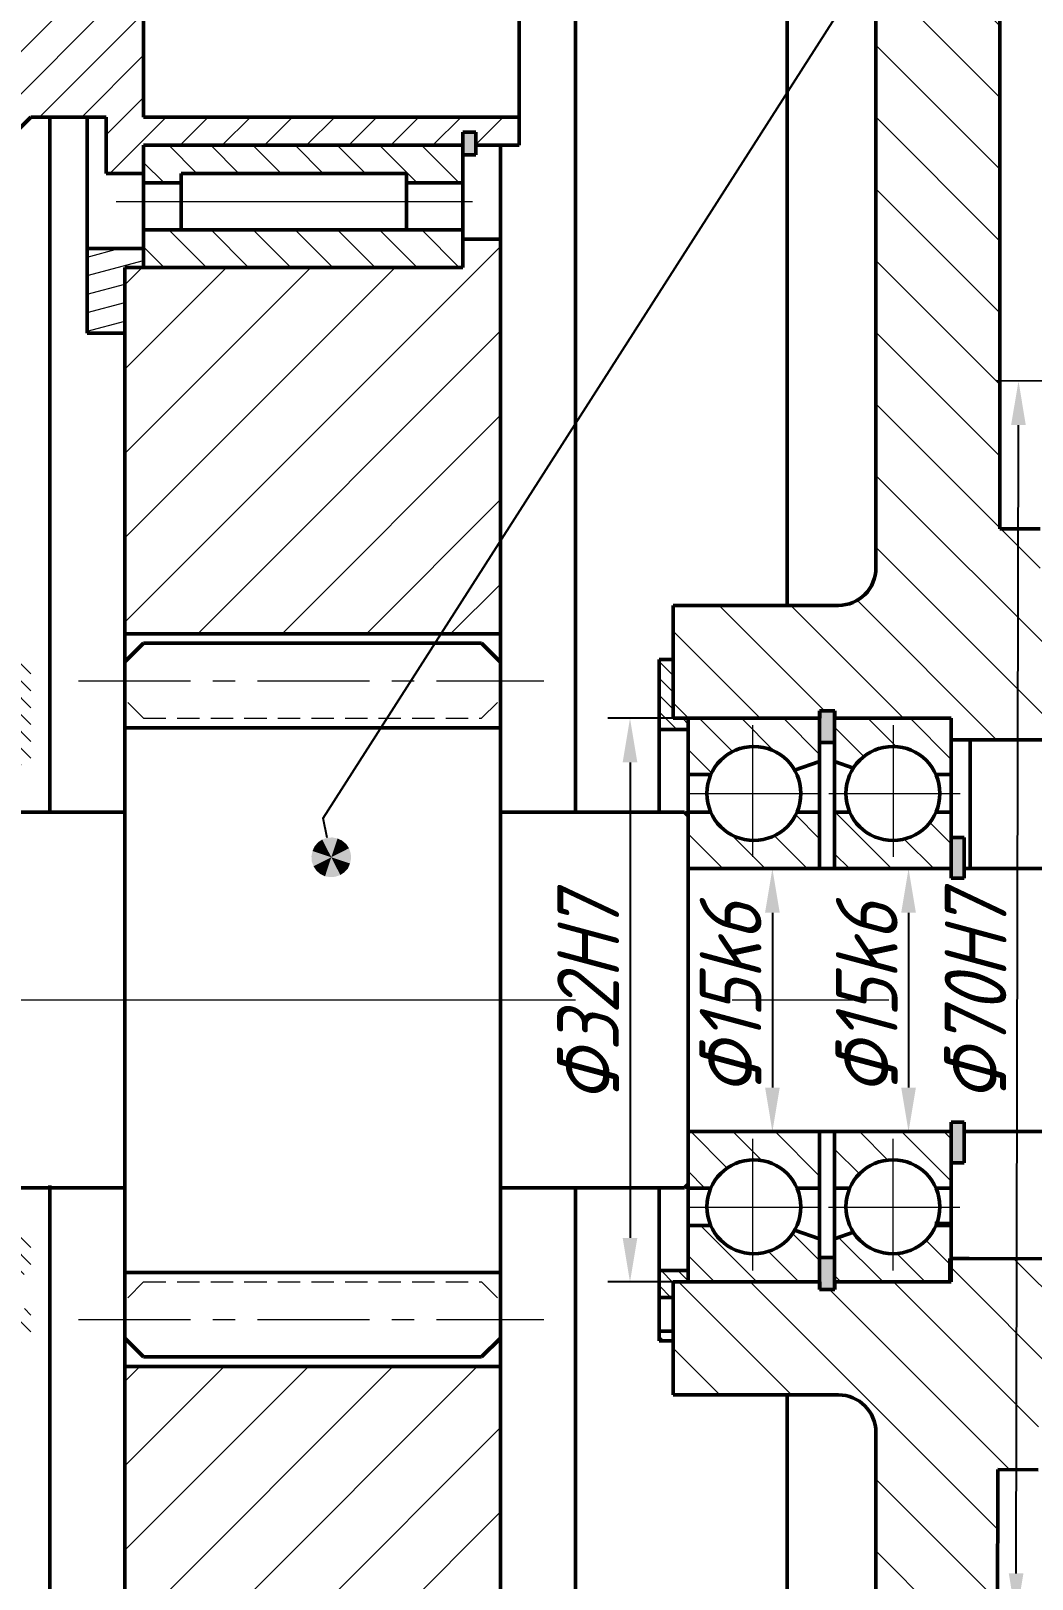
# Model space of a CAD drawing. Header units: millimetres. Extents: x 123 to 1312, y 107 to 948.
# Drawn here: x 403.8 to 460.6, y 643.9 to 731.7 of the extents above; entities that cross this region are included whole.
import ezdxf

# ---------------------------------------------------------------- set-up
doc = ezdxf.new("R2010")
doc.units = ezdxf.units.MM
for name, pattern in [('ACAD_ISO08W100', [36, 24, -3, 6, -3]), ('CENTER', [10.16, 6.35, -1.27, 1.27, -1.27]), ('HIDDEN', [1.905, 1.27, -0.635])]:
    doc.linetypes.add(name, pattern=pattern)
doc.layers.get('Defpoints').update_dxf_attribs({"lineweight": 35})
for name, color, linetype, lineweight in [('中心线', 1, 'ACAD_ISO08W100', 35), ('剖面线', 6, 'Continuous', 35), ('尺寸', 4, 'Continuous', 25), ('粗实线', 7, 'Continuous', 50)]:
    doc.layers.add(name, color=color, linetype=linetype, lineweight=lineweight)
doc.layers.add('尺寸标注', color=4, linetype='Continuous')
doc.styles.get("Standard").update_dxf_attribs({"font": 'arial.ttf'})
doc.styles.add('工程字-35', font='gbeitc.shx', dxfattribs={"height": 3.5, "bigfont": 'gbcbig.shx'})
doc.dimstyles.new('ISO-25', dxfattribs={"dimtxt": 2.5, "dimasz": 2.5, "dimexe": 1.25, "dimexo": 0.625, "dimtad": 1, "dimtxsty": 'Standard', "dimcen": 2.5, "dimadec": 0, "dimazin": 0, "dimtfac": 1, "dimtmove": 0, "dimatfit": 3, "dimfxl": 1, "dimarcsym": 0})
pattern_1 = [(135, (-450.4305, 29.9547), (-1.1960729, -1.1960729), [])]

# ---------------------------------------------------------------- blocks, each defined once
blk = doc.blocks.new('*D31')
at = {"layer": 'Defpoints', "color": 0, "transparency": 16777216}
for p in [(441.094, 692.698), (437.795, 660.733), (441.093, 660.733)]:
    blk.add_point(p, dxfattribs=at)
at = {"layer": '尺寸', "color": 0, "lineweight": -2, "transparency": 16777216}
for p, q in [((440.469, 692.698), (436.545, 692.699)), ((437.795, 690.199), (437.795, 663.233)), ((440.468, 660.733), (436.545, 660.733))]:
    blk.add_line(p, q, dxfattribs=at)
at = {"layer": '尺寸', "color": 0, "transparency": 16777216}
for points in [[(437.379, 690.199), (438.212, 690.199), (437.795, 692.699)], [(437.378, 663.233), (438.212, 663.233), (437.795, 660.733)]]:
    blk.add_solid(points, dxfattribs=at)
at = {"layer": '尺寸', "color": 0, "lineweight": 20, "transparency": 16777216, "insert": (435.42, 676.716), "char_height": 3.5, "attachment_point": 5, "rotation": 89.99892, "style": '工程字-35'}
blk.add_mtext('Φ32H7', dxfattribs=at)
blk = doc.blocks.new('*D32')
at = {"layer": 'Defpoints', "color": 0, "transparency": 16777216}
for p in [(448.552, 684.174), (445.875, 669.257), (448.552, 669.257)]:
    blk.add_point(p, dxfattribs=at)
at = {"layer": '尺寸', "color": 0, "lineweight": -2, "transparency": 16777216}
for p, q in [((447.927, 684.174), (444.625, 684.174)), ((445.875, 681.674), (445.875, 671.757)), ((447.927, 669.257), (444.625, 669.257))]:
    blk.add_line(p, q, dxfattribs=at)
at = {"layer": '尺寸', "color": 0, "transparency": 16777216}
for points in [[(445.459, 681.674), (446.292, 681.674), (445.875, 684.174)], [(445.459, 671.757), (446.292, 671.757), (445.875, 669.257)]]:
    blk.add_solid(points, dxfattribs=at)
at = {"layer": '尺寸', "color": 0, "lineweight": 20, "transparency": 16777216, "insert": (443.5, 676.716), "char_height": 3.5, "attachment_point": 5, "rotation": 89.99892, "style": '工程字-35'}
blk.add_mtext('Φ15k6', dxfattribs=at)
blk = doc.blocks.new('*D33')
at = {"layer": 'Defpoints', "color": 0, "transparency": 16777216}
for p in [(456.011, 684.174), (453.601, 669.257), (456.011, 669.257)]:
    blk.add_point(p, dxfattribs=at)
at = {"layer": '尺寸', "color": 0, "lineweight": -2, "transparency": 16777216}
for p, q in [((455.386, 684.174), (452.351, 684.174)), ((453.601, 681.674), (453.601, 671.757)), ((455.386, 669.257), (452.351, 669.257))]:
    blk.add_line(p, q, dxfattribs=at)
at = {"layer": '尺寸', "color": 0, "transparency": 16777216}
for points in [[(453.185, 681.674), (454.018, 681.674), (453.601, 684.174)], [(453.185, 671.757), (454.018, 671.757), (453.601, 669.257)]]:
    blk.add_solid(points, dxfattribs=at)
at = {"layer": '尺寸', "color": 0, "lineweight": 20, "transparency": 16777216, "insert": (451.226, 676.716), "char_height": 3.5, "width": 6.38643, "attachment_point": 5, "rotation": 89.99892, "style": '工程字-35'}
blk.add_mtext('Φ15k6', dxfattribs=at)
blk = doc.blocks.new('*D47')
at = {"layer": 'Defpoints', "color": 0, "transparency": 16777216}
for p in [(459.841, 711.829), (471.082, 711.806), (470.94, 641.682)]:
    blk.add_point(p, dxfattribs=at)
at = {"layer": '尺寸标注', "color": 0, "lineweight": -2, "transparency": 16777216}
for p, q in [((470.457, 711.808), (458.591, 711.832)), ((459.704, 644.204), (459.836, 709.329)), ((470.315, 641.683), (458.449, 641.707))]:
    blk.add_line(p, q, dxfattribs=at)
at = {"layer": '尺寸标注', "color": 0, "transparency": 16777216}
for points in [[(459.419, 709.33), (460.252, 709.328), (459.841, 711.829)], [(459.288, 644.205), (460.121, 644.204), (459.699, 641.704)]]:
    blk.add_solid(points, dxfattribs=at)
at = {"layer": '尺寸标注', "color": 0, "lineweight": 20, "transparency": 16777216, "insert": (457.395, 676.772), "char_height": 3.5, "attachment_point": 5, "rotation": 89.88449, "style": '工程字-35'}
blk.add_mtext('Φ70H7', dxfattribs=at)

msp = doc.modelspace()

# ---------------------------------------------------------------- hatches: boundary and pattern name
at = {"lineweight": 50}
h = msp.add_hatch(color=256, dxfattribs=at)
h.dxf.hatch_style = 1
h.paths.add_polyline_path([(429.054, 743.311), (429.054, 743.843), (428.309, 743.843), (428.309, 743.311), (428.309, 742.565), (429.054, 742.565)])
h.paths.add_polyline_path([(429.054, 725.943), (428.308, 725.943), (428.308, 724.664), (429.054, 724.664)])
h.paths.add_polyline_path([(429.052, 628.235), (429.052, 628.768), (428.306, 628.768), (428.306, 628.235), (428.306, 627.489), (429.052, 627.489)])
h.paths.add_polyline_path([(429.052, 610.867), (428.306, 610.867), (428.306, 610.121), (428.306, 609.589), (429.052, 609.589)])
at = {"lineweight": 20}
h = msp.add_hatch(dxfattribs=at)
h.set_pattern_fill('ANSI31', color=256, scale=0.213103, angle=90)
h.set_pattern_definition([(135, (-450.4305, 29.9547), (-0.47842915, -0.47842915), [])])
h.paths.add_polyline_path([(441.093, 661.374), (439.448, 661.374), (439.448, 659.858), (440.245, 659.858), (440.245, 660.733), (441.093, 660.733)])
h.paths.add_polyline_path([(440.245, 657.94), (439.448, 657.94), (439.448, 657.389), (440.245, 657.389)])
h.paths.add_polyline_path([(440.246, 696.043), (439.449, 696.043), (439.449, 692.057), (441.094, 692.057), (441.094, 692.698), (440.246, 692.698)])
h.paths.add_polyline_path([(403.801, 695.896), (401.67, 695.896), (401.67, 694.83), (402.735, 694.83), (402.735, 691.101), (402.735, 690.035), (403.801, 690.035)])
h.paths.add_polyline_path([(403.8, 659.227), (402.735, 659.227), (402.735, 658.603), (401.669, 658.603), (401.669, 657.537), (403.8, 657.537)])
h.paths.add_polyline_path([(403.8, 663.398), (402.735, 663.398), (402.735, 662.332), (402.735, 661.145), (403.8, 661.145)])
h = msp.add_hatch(color=256, dxfattribs=at)
h.dxf.hatch_style = 1
h.paths.add_polyline_path([(449.406, 692.698), (449.406, 693.125), (448.56, 693.125), (448.56, 692.698), (448.558, 691.317), (449.406, 691.317)])
h.paths.add_polyline_path([(449.405, 662.114), (448.552, 662.114), (448.552, 660.733), (448.559, 660.733), (448.559, 660.307), (449.405, 660.307)])
at = {"lineweight": 50}
h = msp.add_hatch(color=256, dxfattribs=at)
h.dxf.hatch_style = 1
h.paths.add_polyline_path([(456.757, 685.945), (456.011, 685.945), (456.011, 684.174), (456.011, 683.641), (456.757, 683.641), (456.757, 684.174)])
h.paths.add_polyline_path([(456.756, 669.79), (456.011, 669.79), (456.011, 669.257), (456.01, 667.486), (456.756, 667.486)])
at = {"layer": '剖面线', "lineweight": 20}
h = msp.add_hatch(dxfattribs=at)
h.set_pattern_fill('ANSI31', color=256, scale=1.5, angle=90)
h.set_pattern_definition([(135, (-3538.129, -1168.796), (-3.367596, -3.367596), [])])
h.paths.add_polyline_path([(416.807, 829.782), (407.134, 829.782), (405.273, 829.782), (405.273, 826.99), (407.134, 826.99), (407.134, 822.802), (411.767, 822.802), (416.807, 822.802)])
h.paths.add_polyline_path([(416.87, 811.675), (411.767, 811.675), (407.134, 811.675), (407.134, 808.883), (407.134, 807.487), (405.278, 807.487), (405.292, 803.949), (403.079, 803.953), (418.397, 794.952), (416.87, 798.567)])
edge = h.paths.add_edge_path()
edge.add_line((403.079, 803.953), (370.497, 804.008))
edge.add_arc((370.497, 794.952), 9.057, 90, 118.83506)
edge.add_line((366.129, 802.886), (377.737, 794.767))
edge.add_arc((379.554, 785.895), 9.057, 90, 101.57478, ccw=False)
edge.add_line((379.554, 794.952), (418.397, 794.952))
edge.add_line((418.397, 794.952), (403.079, 803.953))
edge = h.paths.add_edge_path()
edge.add_arc((379.554, 785.895), 9.057, 101.57478, 180, ccw=False)
edge.add_line((377.737, 794.767), (366.129, 802.886))
edge.add_arc((370.497, 794.952), 9.057, 118.83506, 180)
edge.add_line((361.44, 794.952), (361.44, 743.482))
edge.add_arc((355.516, 743.442), 5.924, -89.61372, 0.38628, ccw=False)
edge.add_line((355.556, 737.518), (340.296, 737.518))
edge.add_arc((340.256, 743.48), 5.962, 180.38757, 270.38628, ccw=False)
edge.add_line((334.293, 743.44), (334.293, 755.57))
edge.add_arc((328.331, 755.53), 5.962, 0.38757, 89.70832)
edge.add_line((328.362, 761.492), (314.24, 761.575))
edge.add_line((314.24, 761.575), (319.521, 755.555))
edge.add_line((319.521, 755.555), (322.529, 755.535))
edge.add_arc((322.489, 749.573), 5.962, -0.38628, 89.61372, ccw=False)
edge.add_line((328.451, 749.532), (328.424, 745.405))
edge.add_line((328.424, 745.405), (340.493, 731.644))
edge.add_line((340.493, 731.644), (355.547, 731.554))
edge.add_arc((355.516, 725.629), 5.924, 0.38628, 89.69664, ccw=False)
edge.add_line((361.44, 725.669), (361.44, 719.627))
edge.add_line((361.44, 719.627), (356.175, 719.647))
edge.add_line((356.175, 719.647), (356.135, 713.809))
edge.add_line((356.135, 713.809), (360.258, 709.109))
edge.add_line((360.258, 709.109), (368.686, 709.109))
edge.add_line((368.686, 709.109), (370.497, 709.109))
edge.add_line((370.497, 709.109), (370.497, 785.895))
h.paths.add_polyline_path([(356.135, 713.809), (356.094, 707.673), (358.67, 707.656), (358.67, 709.109), (360.258, 709.109)])
edge = h.paths.add_edge_path(flags=17)
edge.add_line((328.424, 745.405), (328.371, 737.684))
edge.add_arc((334.334, 737.644), 5.962, 179.61372, 269.69664)
edge.add_line((334.302, 731.681), (340.493, 731.644))
edge.add_line((340.493, 731.644), (328.424, 745.405))
h.paths.add_polyline_path([(314.24, 761.575), (291.494, 761.71), (295.935, 755.714), (319.521, 755.555)])
h.paths.add_polyline_path([(291.494, 761.71), (286.978, 761.737), (286.978, 767.805), (282.647, 773.653), (281.066, 773.663), (280.946, 755.815), (295.935, 755.714)])
edge = h.paths.add_edge_path(flags=17)
edge.add_line((285.179, 773.636), (282.647, 773.653))
edge.add_line((282.647, 773.653), (286.978, 767.805))
edge.add_line((286.978, 767.805), (286.978, 771.837))
edge.add_arc((285.167, 771.824), 1.811, 0.38628, 89.61372)
h = msp.add_hatch(dxfattribs=at)
h.set_pattern_fill('ANSI31', color=256, scale=0.905686)
h.set_pattern_definition([(45, (-1240.2874, -1086.6143), (-2.033324, 2.033324), [])])
h.paths.add_polyline_path([(441.092, 574.812), (451.747, 574.812), (451.747, 575.074), (451.747, 575.074), (451.747, 576.557), (434.699, 576.558), (434.699, 577.088), (404.868, 577.088), (404.868, 576.553), (387.82, 576.553), (387.816, 574.812), (398.471, 574.812), (399.255, 573.37), (398.471, 571.928), (387.816, 571.928), (387.816, 570.165), (404.868, 570.165), (404.868, 569.631), (434.702, 569.63), (434.702, 570.165), (451.747, 570.164), (451.747, 571.665), (451.747, 571.928), (441.092, 571.928), (440.308, 573.37)])
edge = h.paths.add_edge_path()
edge.add_line((451.751, 783.267), (434.702, 783.267))
edge.add_line((434.702, 783.267), (434.702, 783.8))
edge.add_line((434.702, 783.8), (404.868, 783.799))
edge.add_line((404.868, 783.799), (404.868, 783.268))
edge.add_line((404.868, 783.268), (387.82, 783.268))
edge.add_line((387.82, 783.268), (387.82, 776.873))
edge.add_line((387.82, 776.873), (404.868, 776.873))
edge.add_spline(control_points=[(404.868, 776.873), (404.868, 776.695), (404.868, 776.518), (404.868, 776.342)], knot_values=[0, 0, 0, 0, 0.001423, 0.001423, 0.001423, 0.001423], degree=3, periodic=0)
edge.add_line((404.868, 776.342), (434.702, 776.341))
edge.add_line((434.702, 776.341), (434.702, 776.874))
edge.add_line((434.702, 776.874), (451.75, 776.874))
edge.add_line((451.75, 776.874), (451.751, 783.267))
h = msp.add_hatch(dxfattribs=at)
h.set_pattern_fill('ANSI31', color=256, scale=0.905686, angle=90)
h.set_pattern_definition([(135, (-1240.2874, -1086.6143), (-2.033324, -2.033324), [])])
h.paths.add_polyline_path([(475.501, 661.984), (457.046, 662.059), (456.01, 662.063), (456.01, 660.733), (449.411, 660.733), (449.411, 660.306), (448.552, 660.306), (448.552, 660.733), (441.093, 660.733), (440.245, 660.733), (440.245, 659.858), (440.245, 657.94), (440.245, 654.328), (449.617, 654.328, -0.414214), (451.748, 652.197), (451.747, 579.238), (446.703, 579.238), (446.703, 576.557), (451.747, 576.557), (451.747, 575.074), (454.519, 575.074), (454.519, 576.246), (458.402, 576.247), (458.676, 650.088), (460.958, 650.079), (460.969, 652.91), (470.985, 652.87), (470.989, 653.891), (471.735, 653.888), (471.731, 652.867), (473.542, 652.859), (475.471, 654.773)])
h.paths.add_polyline_path([(454.519, 571.665), (451.747, 571.665), (451.747, 570.164), (458.38, 570.164), (458.381, 570.492), (454.519, 570.492)])
h.paths.add_polyline_path([(458.785, 770.943), (458.785, 770.997), (458.785, 783.267), (451.751, 783.267), (451.75, 776.869), (446.707, 776.869), (446.707, 774.193), (451.75, 774.193), (451.749, 701.235, -0.414214), (449.618, 699.104), (440.246, 699.104), (440.246, 692.698), (448.552, 692.698), (448.552, 693.125), (449.412, 693.125), (449.412, 692.698), (456.011, 692.698), (456.011, 691.486), (457.105, 691.486), (475.56, 691.486), (475.56, 698.697), (473.639, 700.618), (471.827, 700.619), (471.827, 699.598), (471.081, 699.598), (471.081, 700.619), (461.066, 700.619), (461.066, 703.449), (458.784, 703.45)])
h = msp.add_hatch(dxfattribs=at)
h.set_pattern_fill('ANSI31', color=256, scale=1.065513)
h.set_pattern_definition([(45, (-450.4305, 29.9547), (-2.392146, 2.392146), [])])
h.paths.add_polyline_path([(428.309, 750.237), (428.309, 748.639), (430.44, 748.639), (430.44, 771.014), (409.13, 771.015), (409.129, 750.238)])
h.paths.add_polyline_path([(430.439, 719.87), (428.308, 719.87), (428.308, 718.272), (428.308, 718.271), (410.194, 718.271), (409.129, 718.271), (409.129, 714.542), (409.128, 697.494), (430.439, 697.493)])
h.paths.add_polyline_path([(428.307, 635.161), (428.307, 633.563), (430.438, 633.563), (430.438, 655.939), (409.128, 655.939), (409.127, 635.162)])
h.paths.add_polyline_path([(430.437, 604.794), (428.306, 604.794), (428.306, 603.196), (428.306, 603.196), (410.192, 603.196), (409.127, 603.196), (409.126, 582.405), (430.436, 582.404)])
h = msp.add_hatch(dxfattribs=at)
h.set_pattern_fill('ANSI31', color=256, scale=0.532757)
h.set_pattern_definition([(45, (-450.4305, 29.9547), (-1.1960729, 1.1960729), [])])
h.paths.add_polyline_path([(410.195, 734.254), (393.146, 734.254), (393.146, 695.896), (391.015, 695.896), (391.015, 694.912), (393.874, 694.912), (393.874, 694.912), (394.629, 693.605), (393.874, 692.298), (393.874, 692.299), (391.015, 692.273), (391.015, 689.503), (392.08, 689.503), (392.08, 691.101), (402.735, 691.101), (402.735, 694.83), (397.408, 694.83), (397.408, 720.403), (400.605, 720.403), (400.605, 723.599), (403.801, 726.796), (408.064, 726.796), (408.063, 723.599), (410.194, 723.599), (410.195, 725.197), (428.308, 725.197), (428.308, 725.943), (429.054, 725.943), (429.054, 725.197), (431.505, 725.197), (431.505, 726.795), (410.195, 726.795)])
h.paths.add_polyline_path([(410.195, 741.713), (431.505, 741.712), (431.505, 743.311), (429.054, 743.311), (429.054, 742.565), (428.309, 742.565), (428.309, 743.311), (410.195, 743.311), (410.195, 744.909), (408.064, 744.909), (408.064, 741.713), (403.802, 741.713), (400.605, 744.909), (400.605, 748.106), (397.409, 748.106), (397.409, 752.368), (393.147, 752.368), (393.146, 734.254), (410.195, 734.254)])
h.paths.add_polyline_path([(400.604, 661.145), (402.735, 661.145), (402.735, 662.332), (392.08, 662.332), (392.08, 663.931), (391.014, 663.931), (391.014, 661.157), (393.874, 661.131), (394.624, 659.831), (394.632, 659.831), (394.628, 659.824), (394.624, 659.831), (388.883, 659.83), (388.883, 658.759), (388.883, 658.493), (388.883, 657.748), (384.621, 657.748), (384.621, 657.538), (393.144, 657.537), (393.144, 619.173), (410.193, 619.172), (410.193, 626.637), (431.503, 626.637), (431.503, 628.235), (429.052, 628.235), (429.052, 627.489), (428.306, 627.489), (428.306, 628.235), (410.193, 628.235), (410.193, 629.834), (408.062, 629.834), (408.062, 626.637), (403.8, 626.637), (400.603, 629.834), (400.603, 633.03), (397.407, 633.031), (397.407, 658.603), (401.669, 658.603), (401.669, 658.603), (402.735, 658.603), (402.735, 659.227), (400.604, 659.227)])
h.paths.add_polyline_path([(410.193, 619.172), (393.144, 619.173), (393.144, 601.065), (397.406, 601.065), (397.406, 605.327), (400.603, 605.327), (400.603, 608.524), (403.799, 611.72), (408.061, 611.72), (408.061, 608.524), (410.192, 608.524), (410.192, 610.122), (428.306, 610.121), (428.306, 610.867), (429.052, 610.867), (429.052, 610.121), (431.503, 610.121), (431.503, 611.72), (410.192, 611.72)])
h = msp.add_hatch(dxfattribs=at)
h.set_pattern_fill('ANSI31', color=256, scale=0.532757, angle=90)
h.set_pattern_definition(pattern_1)
h.paths.add_polyline_path([(428.307, 635.161), (410.193, 635.161), (410.193, 633.03), (428.306, 633.03)])
h.paths.add_polyline_path([(428.306, 629.833), (428.306, 630.364), (425.11, 630.364), (425.11, 629.833), (412.324, 629.834), (412.324, 630.364), (410.193, 630.364), (410.193, 629.834), (410.193, 628.235), (428.306, 628.235)])
h.paths.add_polyline_path([(428.306, 610.121), (410.192, 610.122), (410.192, 608.524), (410.192, 607.988), (412.323, 607.988), (412.323, 608.523), (425.109, 608.523), (425.109, 607.988), (428.306, 607.988), (428.306, 608.486)])
h.paths.add_polyline_path([(428.306, 604.794), (428.306, 605.327), (410.192, 605.327), (410.192, 603.196), (428.306, 603.196)])
h.paths.add_polyline_path([(428.308, 719.87), (428.308, 720.402), (410.194, 720.402), (410.194, 718.272), (428.308, 718.272)])
h.paths.add_polyline_path([(428.308, 725.197), (410.195, 725.197), (410.194, 723.599), (410.194, 723.066), (412.325, 723.066), (412.325, 723.599), (425.112, 723.598), (425.112, 723.066), (428.308, 723.066), (428.308, 723.599)])
h.paths.add_polyline_path([(428.309, 744.909), (428.309, 745.442), (425.112, 745.442), (425.112, 744.909), (412.326, 744.909), (412.326, 745.442), (410.195, 745.442), (410.195, 744.85), (410.195, 743.311), (428.309, 743.311)])
h.paths.add_polyline_path([(428.309, 750.236), (410.195, 750.237), (410.195, 748.105), (428.309, 748.105)])
at = {"layer": '剖面线', "linetype": 'Continuous', "lineweight": 20}
h = msp.add_hatch(dxfattribs=at)
h.set_pattern_fill('ANSI31', color=256, scale=0.319654, angle=150, style=0)
h.set_pattern_definition([(195, (-450.4305, 29.9547), (0.2626758, -0.98031955), [])])
h.paths.add_polyline_path([(406.998, 714.542), (409.129, 714.542), (409.129, 718.271), (410.194, 718.271), (410.194, 719.337), (406.998, 719.337)], flags=0)
at = {"layer": '剖面线', "lineweight": 20}
h = msp.add_hatch(dxfattribs=at)
h.set_pattern_fill('ANSI31', color=256, scale=0.532757, angle=90)
h.set_pattern_definition(pattern_1)
h.paths.add_polyline_path([(447.138, 689.754), (448.552, 690.251), (448.552, 692.698), (441.094, 692.698), (441.094, 690.567), (441.094, 689.502), (442.382, 689.502, -0.617449)])
h.paths.add_polyline_path([(456.011, 692.698), (449.406, 692.698), (449.406, 690.251), (450.471, 689.877, -0.598948), (455.153, 689.502), (456.011, 689.502)])
h.paths.add_polyline_path([(448.552, 687.371), (447.264, 687.371, -0.654654), (442.382, 687.371), (441.094, 687.371), (441.094, 684.174), (448.552, 684.174)])
h.paths.add_polyline_path([(456.011, 687.371), (455.153, 687.371, -0.654654), (450.27, 687.371), (449.406, 687.371), (449.406, 684.174), (456.011, 684.174)])
h.paths.add_polyline_path([(448.552, 669.257), (441.093, 669.257), (441.093, 666.274), (441.093, 666.059), (442.381, 666.059, -0.654654), (447.264, 666.059), (448.552, 666.059)])
h.paths.add_polyline_path([(456.011, 669.257), (449.405, 669.257), (449.405, 666.059), (450.27, 666.059, -0.654654), (455.152, 666.059), (456.01, 666.059)])
h.paths.add_polyline_path([(448.552, 663.178), (447.138, 663.676, -0.617449), (442.381, 663.928), (441.093, 663.928), (441.093, 660.733), (448.552, 660.733)])
h.paths.add_polyline_path([(456.01, 663.927), (455.152, 663.927, -0.598948), (450.47, 663.553), (449.405, 663.178), (449.405, 660.733), (456.01, 660.733)])

# ---------------------------------------------------------------- linework, layer by layer
at = {"lineweight": 50}
for p, q in [((434.702, 775.128), (434.701, 687.371)), ((431.505, 743.311), (431.505, 725.197)), ((410.194, 723.066), (412.325, 723.066)), ((425.112, 723.066), (428.308, 723.066)), ((430.439, 687.371), (430.439, 719.87)), ((406.998, 714.542), (409.129, 714.542)), ((409.128, 697.494), (430.439, 697.493)), ((410.194, 696.954), (409.128, 695.894)), ((410.194, 696.954), (429.373, 696.954)), ((429.373, 696.954), (430.439, 695.888)), ((409.128, 692.165), (430.439, 692.164)), ((441.094, 692.698), (441.094, 690.567)), ((447.138, 689.754), (448.552, 690.251)), ((450.471, 689.877), (449.406, 690.251)), ((441.094, 689.502), (442.382, 689.502)), ((456.011, 689.502), (455.153, 689.502)), ((409.128, 687.372), (409.128, 666.061)), ((434.701, 687.371), (430.439, 687.371)), ((430.439, 687.371), (430.439, 666.061)), ((441.094, 684.174), (441.094, 687.371)), ((441.094, 687.371), (442.382, 687.371)), ((447.264, 687.371), (448.552, 687.371)), ((449.406, 687.371), (450.27, 687.371)), ((455.153, 687.371), (456.011, 687.371)), ((441.094, 684.174), (441.094, 669.257)), ((430.438, 666.061), (430.438, 633.563)), ((441.093, 666.059), (442.381, 666.059)), ((447.264, 666.059), (448.552, 666.059)), ((449.405, 666.059), (450.27, 666.059)), ((455.152, 666.059), (456.01, 666.059)), ((441.093, 663.928), (442.381, 663.928)), ((455.96, 664.047), (455.101, 664.05)), ((456.01, 663.927), (455.152, 663.927)), ((447.138, 663.676), (448.552, 663.178)), ((450.47, 663.553), (449.405, 663.178)), ((409.128, 661.264), (430.438, 661.264)), ((410.193, 656.475), (409.128, 657.535)), ((429.372, 656.475), (430.438, 657.54)), ((409.128, 655.939), (430.438, 655.939)), ((410.193, 656.475), (429.372, 656.475))]:
    msp.add_line(p, q, dxfattribs=at)
at = {"linetype": 'Continuous', "lineweight": 50}
for p, q in [((446.706, 699.104), (446.707, 774.193)), ((451.749, 701.235), (451.75, 774.193)), ((458.785, 770.943), (458.784, 703.45)), ((410.195, 741.713), (410.195, 726.795)), ((403.801, 726.796), (400.605, 723.599)), ((408.064, 726.796), (403.801, 726.796)), ((406.998, 726.796), (406.998, 714.542)), ((408.064, 726.796), (408.063, 723.599)), ((410.195, 726.795), (431.505, 726.795)), ((428.308, 725.943), (429.054, 725.943)), ((428.308, 724.664), (428.308, 725.943)), ((428.308, 725.197), (428.308, 725.943)), ((429.054, 724.664), (429.054, 725.943)), ((429.054, 725.197), (429.054, 725.943)), ((410.195, 725.197), (410.194, 723.599)), ((410.195, 725.197), (428.308, 725.197)), ((428.308, 725.197), (428.308, 723.599)), ((429.054, 724.664), (428.308, 724.664)), ((429.054, 725.197), (431.505, 725.197)), ((430.439, 719.87), (430.439, 725.197)), ((408.063, 723.599), (410.194, 723.599)), ((410.194, 720.402), (410.194, 723.599)), ((412.325, 723.599), (412.325, 720.402)), ((412.325, 723.599), (425.112, 723.598)), ((425.112, 723.599), (425.112, 720.402)), ((428.308, 720.402), (428.308, 723.599)), ((410.194, 720.402), (428.308, 720.402)), ((410.194, 720.402), (410.194, 718.271)), ((428.308, 720.402), (428.308, 718.271)), ((410.194, 719.337), (406.998, 719.337)), ((410.194, 719.337), (410.194, 718.271)), ((428.308, 719.87), (430.439, 719.87)), ((428.308, 719.87), (428.308, 718.272)), ((409.129, 718.272), (428.308, 718.272)), ((409.129, 718.271), (410.194, 718.271)), ((409.129, 718.271), (409.129, 714.542)), ((410.194, 718.271), (428.308, 718.271)), ((409.129, 714.542), (409.128, 687.372)), ((461.066, 703.449), (458.784, 703.45)), ((440.246, 692.698), (440.246, 699.104)), ((440.246, 699.104), (449.618, 699.104)), ((439.449, 696.043), (440.246, 696.043)), ((439.449, 692.057), (439.449, 696.043)), ((440.246, 696.043), (440.246, 692.698)), ((448.552, 693.125), (449.406, 693.125)), ((448.552, 691.317), (448.552, 693.125)), ((449.412, 693.125), (448.56, 693.125)), ((448.56, 692.698), (448.56, 693.125)), ((449.406, 693.125), (449.406, 691.317)), ((449.412, 692.698), (449.412, 693.125)), ((441.094, 692.057), (439.449, 692.057)), ((439.449, 687.371), (439.449, 692.057)), ((440.246, 692.698), (441.094, 692.698)), ((448.56, 692.698), (440.246, 692.698)), ((441.094, 692.698), (441.094, 692.057)), ((441.094, 692.698), (448.552, 692.698)), ((441.094, 684.174), (441.094, 692.698)), ((448.552, 692.698), (448.552, 684.174)), ((449.406, 692.698), (456.011, 692.698)), ((449.406, 684.174), (449.406, 692.698)), ((456.011, 692.698), (449.412, 692.698)), ((456.011, 691.486), (456.011, 692.698)), ((456.011, 684.174), (456.011, 692.698)), ((449.406, 691.317), (448.552, 691.317)), ((457.105, 691.486), (456.011, 691.486)), ((457.105, 684.174), (457.105, 691.486)), ((402.948, 687.372), (409.128, 687.372)), ((430.439, 687.371), (440.881, 687.371)), ((441.094, 687.158), (440.881, 687.371)), ((441.094, 684.174), (441.094, 687.158)), ((456.011, 685.945), (456.757, 685.945)), ((456.011, 683.641), (456.011, 685.945)), ((456.757, 685.945), (456.757, 683.641)), ((441.094, 684.174), (448.552, 684.174)), ((441.094, 684.174), (456.011, 684.174)), ((449.406, 684.174), (456.011, 684.174)), ((456.011, 683.641), (456.011, 684.174)), ((456.757, 683.641), (456.757, 684.174)), ((456.757, 684.174), (462.191, 684.174)), ((456.757, 683.641), (456.011, 683.641)), ((441.093, 669.257), (448.552, 669.257)), ((441.093, 669.257), (441.093, 660.733)), ((441.093, 669.257), (456.011, 669.257)), ((441.093, 669.257), (441.093, 666.274)), ((448.552, 660.733), (448.552, 669.257)), ((449.405, 669.257), (456.011, 669.257)), ((449.405, 669.257), (449.405, 660.733)), ((456.011, 669.79), (456.01, 667.486)), ((456.011, 669.257), (456.01, 660.733)), ((456.756, 669.79), (456.011, 669.79)), ((456.011, 669.79), (456.011, 669.257)), ((456.756, 667.486), (456.756, 669.79)), ((456.756, 669.79), (456.756, 669.257)), ((456.756, 669.257), (462.19, 669.257)), ((456.01, 667.486), (456.756, 667.486)), ((402.948, 666.061), (409.128, 666.061)), ((404.866, 666.199), (404.865, 626.637)), ((409.128, 660.734), (409.128, 666.061)), ((430.438, 666.061), (440.88, 666.061)), ((434.699, 581.89), (434.7, 666.061)), ((439.448, 661.374), (439.448, 666.061)), ((441.093, 666.274), (440.88, 666.061)), ((449.405, 662.114), (448.552, 662.114)), ((448.552, 662.114), (448.552, 660.306)), ((449.405, 660.306), (449.405, 662.114)), ((455.952, 662.063), (455.947, 660.851)), ((457.046, 662.059), (455.952, 662.063)), ((441.093, 661.374), (439.448, 661.374)), ((439.448, 661.374), (439.448, 659.858)), ((441.093, 660.733), (441.093, 661.374)), ((456.01, 661.945), (456.01, 660.733)), ((409.127, 635.162), (409.128, 660.734)), ((440.245, 660.733), (441.093, 660.733)), ((440.245, 659.858), (440.245, 660.733)), ((448.559, 660.733), (440.245, 660.733)), ((441.093, 660.733), (448.552, 660.733)), ((448.552, 660.306), (449.405, 660.306)), ((448.559, 660.733), (448.559, 660.307)), ((449.411, 660.307), (448.559, 660.307)), ((449.405, 660.733), (456.01, 660.733)), ((449.411, 660.733), (449.411, 660.307)), ((456.01, 660.733), (449.411, 660.733)), ((439.448, 659.858), (440.245, 659.858)), ((439.448, 659.858), (439.448, 657.94)), ((440.245, 659.858), (440.245, 657.94)), ((440.245, 657.94), (439.448, 657.94)), ((439.448, 657.94), (439.448, 657.389)), ((440.245, 657.389), (440.245, 657.94)), ((440.245, 657.94), (440.245, 654.328)), ((439.448, 657.389), (440.245, 657.389)), ((440.245, 654.328), (449.617, 654.328)), ((446.703, 579.238), (446.705, 654.328)), ((451.748, 652.197), (451.747, 579.238)), ((458.38, 570.164), (458.676, 650.088)), ((460.958, 650.079), (458.676, 650.088))]:
    msp.add_line(p, q, dxfattribs=at)
at = {"linetype": 'HIDDEN', "lineweight": 20}
for p, q in [((410.194, 692.699), (409.128, 693.765)), ((429.373, 692.699), (430.439, 693.765)), ((410.194, 692.699), (429.373, 692.699)), ((410.193, 660.733), (409.128, 659.668)), ((410.193, 660.733), (429.373, 660.732)), ((429.373, 660.732), (430.438, 659.667))]:
    msp.add_line(p, q, dxfattribs=at)
at = {"lineweight": 50}
for centre in [(444.823, 688.436), (452.711, 688.436), (444.823, 664.993), (452.711, 664.993)]:
    msp.add_circle(centre, 2.664, dxfattribs=at)
at = {"linetype": 'Continuous', "lineweight": 50}
for centre, start, end in [((449.618, 701.235), 269.99892, 359.99892), ((449.617, 652.197), 359.99892, 89.99892)]:
    msp.add_arc(centre, 2.131, start, end, dxfattribs=at)
for points, knots in [([(404.867, 726.796), (404.867, 726.72), (404.867, 726.344), (404.867, 725.688), (404.867, 724.829), (404.867, 724.282), (404.866, 689.691)], [0, 0, 0, 0, 0.076856, 0.384654, 0.692115, 1, 1, 1, 1]), ([(404.866, 689.691), (404.866, 689.688), (404.866, 689.681), (404.866, 689.67), (404.866, 689.659), (404.866, 689.649), (404.866, 689.638), (404.866, 689.627), (404.866, 689.617), (404.866, 689.606), (404.866, 689.595), (404.866, 689.585), (404.866, 689.574), (404.866, 689.563), (404.866, 689.553), (404.866, 689.542), (404.866, 689.531), (404.866, 689.52), (404.866, 689.51), (404.866, 689.499), (404.866, 689.488), (404.866, 689.478), (404.866, 689.467), (404.866, 689.456), (404.866, 689.445), (404.866, 689.435), (404.866, 689.424), (404.866, 689.414), (404.866, 689.403), (404.866, 689.392), (404.866, 689.382), (404.866, 689.371), (404.866, 689.361), (404.866, 689.35), (404.866, 689.34), (404.866, 689.329), (404.866, 689.319), (404.866, 689.308), (404.866, 689.298), (404.866, 689.288), (404.866, 689.277), (404.866, 689.267), (404.866, 689.256), (404.866, 689.246), (404.866, 689.236), (404.866, 689.225), (404.866, 689.215), (404.866, 689.205), (404.866, 689.194), (404.866, 689.184), (404.866, 689.173), (404.866, 689.163), (404.866, 689.152), (404.866, 689.142), (404.866, 689.131), (404.866, 689.121), (404.866, 689.11), (404.866, 689.099), (404.866, 689.089), (404.866, 689.078), (404.866, 689.067), (404.866, 689.055), (404.866, 689.044), (404.866, 689.032), (404.866, 689.021), (404.866, 689.009), (404.866, 688.997), (404.866, 688.984), (404.866, 688.972), (404.866, 688.958), (404.866, 688.945), (404.866, 688.936), (404.866, 688.932)], [0, 0, 0, 0, 0.011256, 0.022513, 0.033773, 0.045036, 0.056305, 0.06758, 0.078862, 0.090154, 0.101456, 0.112771, 0.124098, 0.135441, 0.146799, 0.158176, 0.169573, 0.18099, 0.192431, 0.203897, 0.21539, 0.226912, 0.238465, 0.250052, 0.261674, 0.273335, 0.285037, 0.296782, 0.308575, 0.320418, 0.332314, 0.344268, 0.356283, 0.368363, 0.380513, 0.392737, 0.405042, 0.417431, 0.429912, 0.44249, 0.455174, 0.467969, 0.480886, 0.493932, 0.507116, 0.520451, 0.533947, 0.547617, 0.561474, 0.575534, 0.589813, 0.604329, 0.619103, 0.634155, 0.649511, 0.665198, 0.681244, 0.697684, 0.714552, 0.731891, 0.749745, 0.768165, 0.787207, 0.806933, 0.827416, 0.848733, 0.870974, 0.894238, 0.918638, 0.944301, 0.971368, 1, 1, 1, 1]), ([(404.866, 688.932), (404.866, 688.745), (404.866, 688.373), (404.866, 687.851), (404.866, 687.531), (404.866, 687.372)], [0, 0, 0, 0, 0.3337997, 0.6676055, 1, 1, 1, 1])]:
    msp.add_open_spline(points, degree=3, knots=knots, dxfattribs=at)
at = {"layer": '中心线', "lineweight": 20}
for p, q in [((408.646, 722.001), (428.864, 722)), ((444.741, 692.308), (444.741, 684.841)), ((452.721, 692.308), (452.721, 684.841)), ((441.094, 688.439), (448.543, 688.439)), ((449.074, 688.439), (456.523, 688.439)), ((444.74, 668.841), (444.74, 661.374)), ((452.711, 668.85), (452.711, 661.383)), ((441.093, 664.972), (448.542, 664.972)), ((449.064, 664.981), (456.513, 664.981))]:
    msp.add_line(p, q, dxfattribs=at)
at = {"layer": '中心线', "linetype": 'CENTER', "lineweight": 20}
for p, q in [((406.502, 694.829), (432.899, 694.829)), ((406.502, 658.601), (432.898, 658.6))]:
    msp.add_line(p, q, dxfattribs=at)
at = {"layer": '中心线', "linetype": 'CENTER', "lineweight": 20, "ltscale": 7}
msp.add_line((576.934, 676.715), (259.113, 676.715), dxfattribs=at)
at = {"layer": '尺寸', "lineweight": 25}
msp.add_lwpolyline([(420.606, 685.922), (420.389, 687.027), (506.353, 821.389), (499.11, 821.389)], dxfattribs=at)
at = {"layer": '尺寸', "lineweight": 0, "transparency": 33554559}
for points in [[(420.329, 685.824), (420.843, 684.817), (420.093, 685.666)], [(420.606, 685.922), (420.329, 685.824), (420.843, 684.817)], [(420.843, 684.817), (420.902, 685.942), (420.606, 685.922)], [(421.198, 685.883), (420.843, 684.817), (420.902, 685.942)], [(421.454, 685.764), (421.198, 685.883), (420.843, 684.817)], [(420.843, 684.817), (421.691, 685.567), (421.454, 685.764)], [(419.777, 685.172), (420.843, 684.817), (419.718, 684.876)], [(420.843, 684.817), (419.718, 684.876), (419.737, 684.58)], [(419.895, 685.429), (419.777, 685.172), (420.843, 684.817)], [(420.843, 684.817), (420.093, 685.666), (419.895, 685.429)], [(421.849, 685.33), (420.843, 684.817), (421.691, 685.567)], [(421.948, 685.034), (421.849, 685.33), (420.843, 684.817)], [(420.843, 684.817), (421.967, 684.758), (421.948, 685.034)], [(419.737, 684.58), (419.836, 684.304), (420.843, 684.817)], [(419.836, 684.304), (420.843, 684.817), (419.994, 684.067)], [(420.843, 684.817), (419.994, 684.067), (420.211, 683.87)], [(420.211, 683.87), (420.487, 683.732), (420.843, 684.817)], [(420.487, 683.732), (420.843, 684.817), (420.783, 683.692)], [(420.843, 684.817), (420.783, 683.692), (421.079, 683.712)], [(421.079, 683.712), (421.356, 683.811), (420.843, 684.817)], [(421.356, 683.811), (420.843, 684.817), (421.592, 683.969)], [(420.843, 684.817), (421.592, 683.969), (421.79, 684.186)], [(421.79, 684.186), (421.908, 684.462), (420.843, 684.817)], [(421.908, 684.462), (420.843, 684.817), (421.967, 684.758)]]:
    msp.add_solid(points, dxfattribs=at)
at = {"layer": '粗实线', "lineweight": 50}
for p, q in [((457.105, 691.486), (475.56, 691.486)), ((457.046, 662.059), (475.501, 661.984))]:
    msp.add_line(p, q, dxfattribs=at)

# ---------------------------------------------------------------- dimensions: what is measured, and where the dimension line sits
at = {"layer": '尺寸', "lineweight": 20}
for p1, p2, distance, text, picture, middle in [((441.094, 692.698), (441.093, 660.733), -3.298, 'Φ32H7', '*D31', (435.42, 676.716)), ((448.552, 684.174), (448.552, 669.257), -2.677, 'Φ15k6', '*D32', (443.5, 676.716)), ((456.011, 684.174), (456.011, 669.257), -2.409, 'Φ15k6', '*D33', (451.226, 676.716))]:
    dim = msp.add_aligned_dim(p1=p1, p2=p2, distance=distance, text=text, dimstyle='ISO-25', override={"dimtxsty": '工程字-35'}, dxfattribs=at)
    dim.commit()
    dim.dimension.update_dxf_attribs({"geometry": picture, "text_midpoint": middle})
at = {"layer": '尺寸标注', "lineweight": 20}
dim = msp.add_aligned_dim(p1=(470.94, 641.682), p2=(471.082, 711.806), distance=11.241, text='Φ70H7', dimstyle='ISO-25', override={"dimtxsty": '工程字-35'}, dxfattribs=at)
dim.commit()
dim.dimension.update_dxf_attribs({"geometry": '*D47', "text_midpoint": (457.395, 676.772)})

doc.saveas('drawing.dxf')
